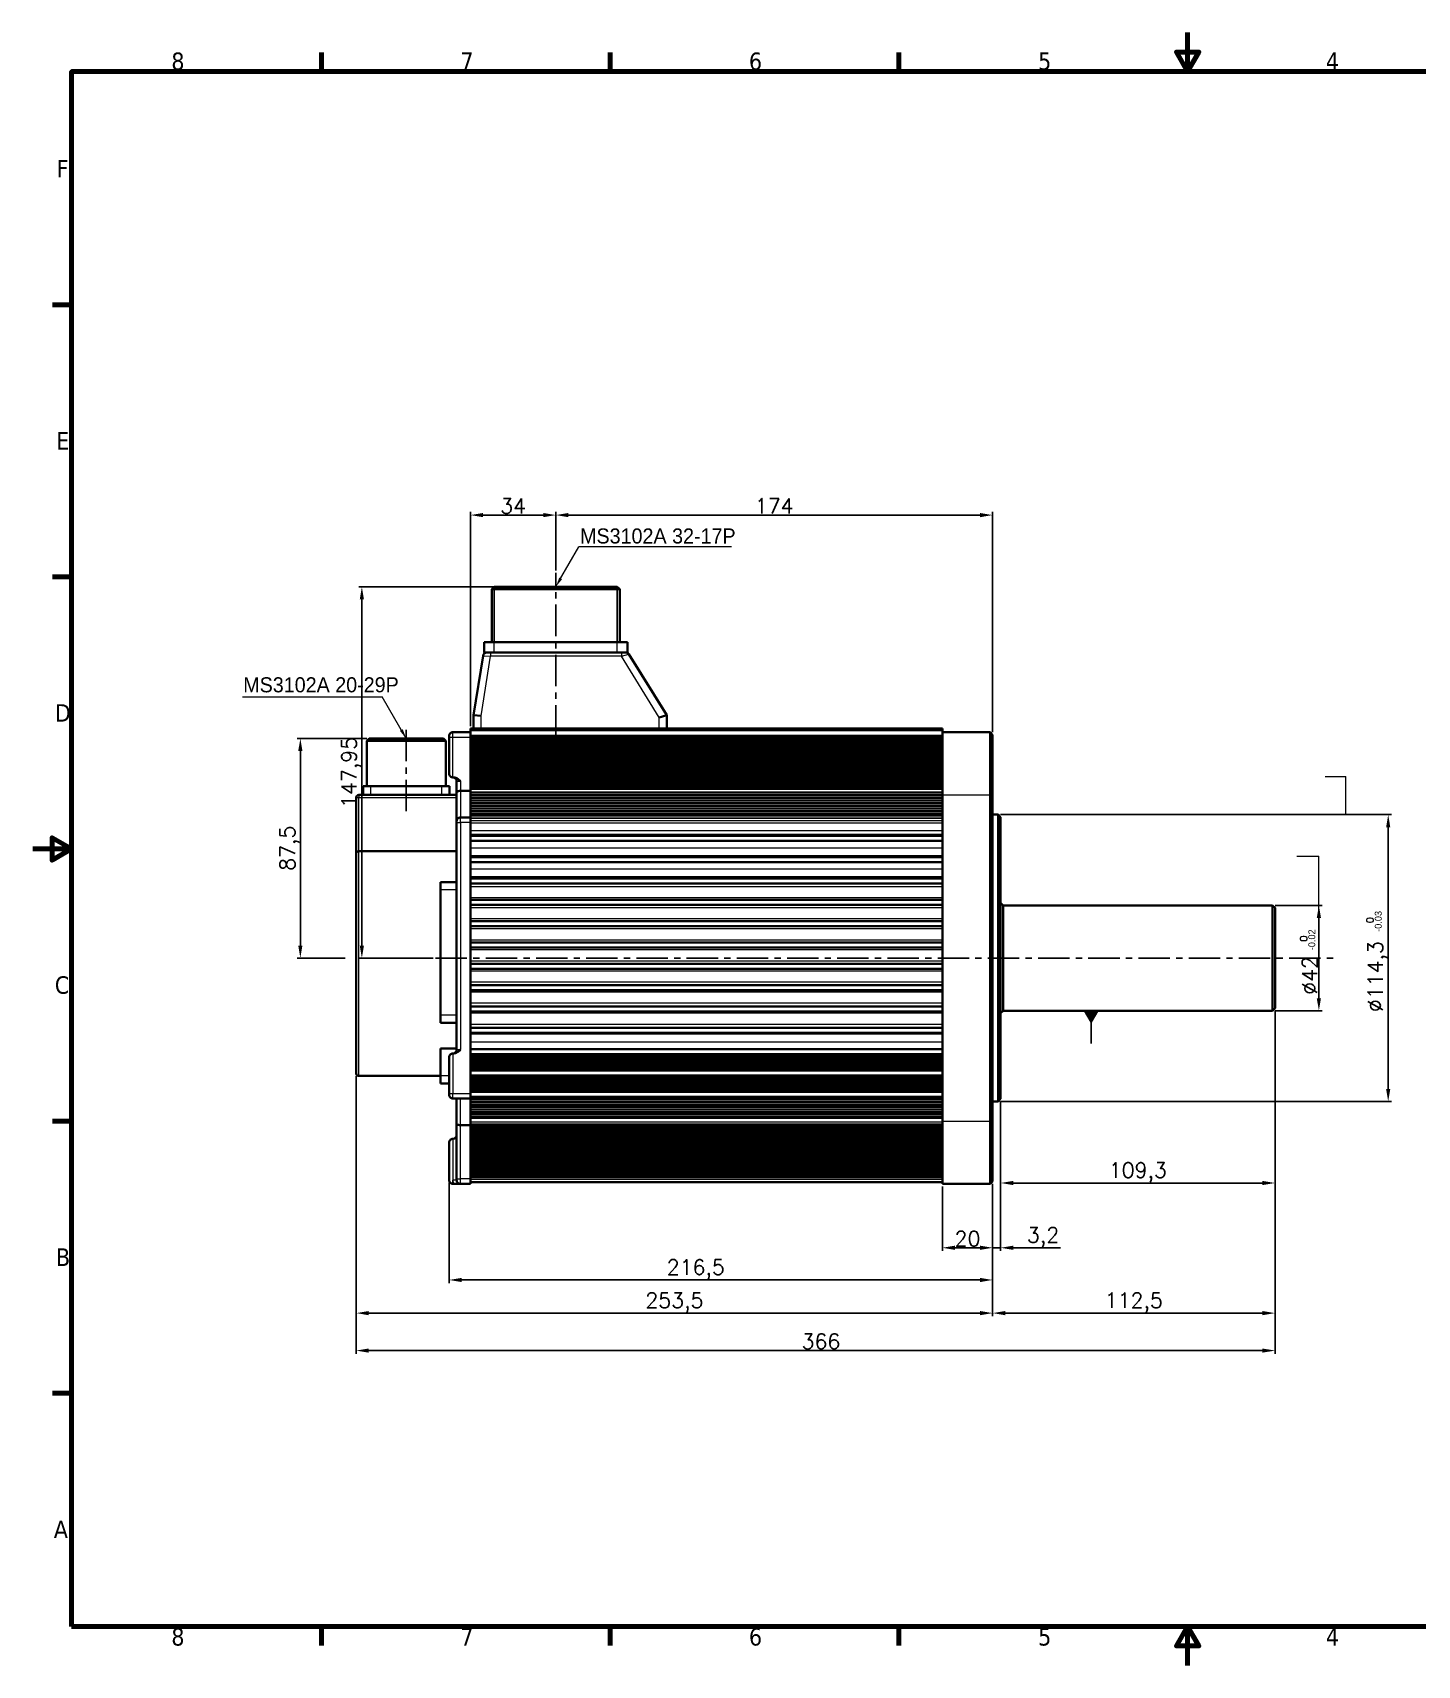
# Model space of a CAD drawing. Extents: x -61 to 2011, y -165 to 1995.
# Drawn here: x -61 to 491, y -33 to 618 of the extents above; entities that cross this region are included whole.
import ezdxf

# ---------------------------------------------------------------- set-up
doc = ezdxf.new("R2010")
doc.units = 0
doc.header["$LTSCALE"] = 10
doc.header["$MEASUREMENT"] = 0
doc.linetypes.add('CENTER', pattern=[2, 1.25, -0.25, 0.25, -0.25])
doc.layers.get('0').update_dxf_attribs({"linetype": 'CONTINUOUS', "lineweight": 35})
doc.layers.get('Defpoints').update_dxf_attribs({"linetype": 'CONTINUOUS'})
doc.layers.add('AM_5', color=3, linetype='CONTINUOUS', lineweight=15)
doc.layers.add('경계(ISO)', color=7, linetype='CONTINUOUS', lineweight=70)
for name, color, linetype in [('CEN', 1, 'CENTER'), ('CON', 7, 'CONTINUOUS'), ('DIM', 3, 'CONTINUOUS'), ('DIM2', 3, 'CONTINUOUS')]:
    doc.layers.add(name, color=color, linetype=linetype)
doc.styles.add('HANGUL', font='gulim.ttc')
doc.styles.get("Standard").update_dxf_attribs({"font": 'romans.shx', "bigfont": 'whgtxt.shx'})
doc.styles.add('주 문자 (JIS)', font='')
doc.styles.get('주 문자 (JIS)').set_extended_font_data('Tahoma')
doc.dimstyles.new('Annotative', dxfattribs={"dimscale": 0, "dimtxt": 6, "dimasz": 5, "dimexe": 1.25, "dimexo": 1, "dimtad": 1, "dimtxsty": 'Standard', "dimcen": 2.5, "dimclrd": 7, "dimclre": 7, "dimclrt": 7, "dimadec": 0, "dimazin": 0, "dimtfac": 1, "dimtmove": 0, "dimatfit": 3, "dimfxl": 1, "dimarcsym": 0})

# ---------------------------------------------------------------- blocks, each defined once
blk = doc.blocks.new('*D104')
at = {"layer": 'AM_5', "color": 7, "lineweight": -2}
for p, q in [((113.64, 341.29), (113.64, 426.62)), ((118.64, 425.37), (142.64, 425.37)), ((147.64, 403.35), (147.64, 426.62))]:
    blk.add_line(p, q, dxfattribs=at)
at = {"layer": 'AM_5', "color": 7}
for points in [[(118.64, 426.2), (118.64, 424.53), (113.64, 425.37)], [(142.64, 426.2), (142.64, 424.53), (147.64, 425.37)]]:
    blk.add_solid(points, dxfattribs=at)
at = {"layer": 'Defpoints', "color": 0}
for p in [(147.64, 425.37), (147.64, 402.35), (113.64, 340.29)]:
    blk.add_point(p, dxfattribs=at)
at = {"layer": 'AM_5', "color": 7, "insert": (130.64, 428.99), "char_height": 6, "attachment_point": 5}
blk.add_mtext('34', dxfattribs=at)
blk = doc.blocks.new('*D103')
at = {"layer": 'AM_5', "color": 7, "lineweight": -2}
for p, q in [((324.84, 305.99), (480.47, 305.99)), ((479.22, 300.99), (479.22, 196.69)), ((324.84, 191.69), (480.47, 191.69))]:
    blk.add_line(p, q, dxfattribs=at)
at = {"layer": 'AM_5', "color": 7}
for points in [[(478.39, 300.99), (480.05, 300.99), (479.22, 305.99)], [(478.39, 196.69), (480.05, 196.69), (479.22, 191.69)]]:
    blk.add_solid(points, dxfattribs=at)
at = {"layer": 'Defpoints', "color": 0}
for p in [(323.84, 305.99), (323.84, 191.69), (479.22, 191.69)]:
    blk.add_point(p, dxfattribs=at)
at = {"layer": 'AM_5', "color": 7, "insert": (475.02, 241.45), "char_height": 6, "attachment_point": 5, "rotation": 90}
blk.add_mtext('%%C114,3', dxfattribs=at)
blk = doc.blocks.new('*D102')
at = {"layer": 'AM_5', "color": 7, "lineweight": -2}
for p, q in [((434.14, 269.84), (452.86, 269.84)), ((451.61, 232.84), (451.61, 264.84)), ((434.14, 227.84), (452.86, 227.84))]:
    blk.add_line(p, q, dxfattribs=at)
at = {"layer": 'AM_5', "color": 7}
for points in [[(450.77, 264.84), (452.44, 264.84), (451.61, 269.84)], [(450.77, 232.84), (452.44, 232.84), (451.61, 227.84)]]:
    blk.add_solid(points, dxfattribs=at)
at = {"layer": 'Defpoints', "color": 0}
for p in [(433.14, 269.84), (451.61, 269.84), (433.14, 227.84)]:
    blk.add_point(p, dxfattribs=at)
at = {"layer": 'AM_5', "color": 7, "insert": (447.98, 241.9), "char_height": 6, "attachment_point": 5, "rotation": 90}
blk.add_mtext('%%C42', dxfattribs=at)
blk = doc.blocks.new('*D101')
at = {"layer": 'AM_5', "color": 7, "lineweight": -2}
for p, q in [((72.34, 336.34), (44.62, 336.34)), ((45.87, 253.84), (45.87, 331.34)), ((63.75, 248.84), (44.62, 248.84))]:
    blk.add_line(p, q, dxfattribs=at)
at = {"layer": 'AM_5', "color": 7}
for points in [[(45.03, 331.34), (46.7, 331.34), (45.87, 336.34)], [(45.03, 253.84), (46.7, 253.84), (45.87, 248.84)]]:
    blk.add_solid(points, dxfattribs=at)
at = {"layer": 'Defpoints', "color": 0}
for p in [(45.87, 336.34), (73.34, 336.34), (64.75, 248.84)]:
    blk.add_point(p, dxfattribs=at)
at = {"layer": 'AM_5', "color": 7, "insert": (41.67, 292.59), "char_height": 6, "attachment_point": 5, "rotation": 90}
blk.add_mtext('87,5', dxfattribs=at)
blk = doc.blocks.new('*D100')
at = {"layer": 'AM_5', "color": 7, "lineweight": -2}
for p, q in [((157.14, 396.79), (69.13, 396.79)), ((70.38, 253.84), (70.38, 391.79)), ((98.75, 248.84), (69.13, 248.84))]:
    blk.add_line(p, q, dxfattribs=at)
at = {"layer": 'AM_5', "color": 7}
for points in [[(69.54, 391.79), (71.21, 391.79), (70.38, 396.79)], [(69.54, 253.84), (71.21, 253.84), (70.38, 248.84)]]:
    blk.add_solid(points, dxfattribs=at)
at = {"layer": 'Defpoints', "color": 0}
for p in [(70.38, 396.79), (158.14, 396.79), (99.75, 248.84)]:
    blk.add_point(p, dxfattribs=at)
at = {"layer": 'AM_5', "color": 7, "insert": (66.18, 322.82), "char_height": 6, "attachment_point": 5, "rotation": 90}
blk.add_mtext('147,95', dxfattribs=at)
blk = doc.blocks.new('*D99')
at = {"layer": 'AM_5', "color": 7, "lineweight": -2}
for p, q in [((324.84, 191.69), (324.84, 132.14)), ((321.64, 158.84), (321.64, 132.14)), ((316.64, 133.39), (311.64, 133.39)), ((321.64, 133.39), (324.84, 133.39)), ((329.84, 133.39), (348.66, 133.39))]:
    blk.add_line(p, q, dxfattribs=at)
at = {"layer": 'AM_5', "color": 7}
for points in [[(316.64, 134.23), (316.64, 132.56), (321.64, 133.39)], [(329.84, 134.23), (329.84, 132.56), (324.84, 133.39)]]:
    blk.add_solid(points, dxfattribs=at)
at = {"layer": 'Defpoints', "color": 0}
for p in [(324.84, 192.69), (321.64, 159.84), (324.84, 133.39)]:
    blk.add_point(p, dxfattribs=at)
at = {"layer": 'AM_5', "color": 7, "insert": (341.75, 137.59), "char_height": 6, "attachment_point": 5}
blk.add_mtext('3,2', dxfattribs=at)
blk = doc.blocks.new('*D98')
at = {"layer": 'AM_5', "color": 7, "lineweight": -2}
for p, q in [((301.64, 157.84), (301.64, 132.14)), ((321.64, 158.84), (321.64, 132.14)), ((316.64, 133.39), (306.64, 133.39))]:
    blk.add_line(p, q, dxfattribs=at)
at = {"layer": 'AM_5', "color": 7}
for points in [[(306.64, 134.23), (306.64, 132.56), (301.64, 133.39)], [(316.64, 134.23), (316.64, 132.56), (321.64, 133.39)]]:
    blk.add_solid(points, dxfattribs=at)
at = {"layer": 'Defpoints', "color": 0}
for p in [(301.64, 158.84), (321.64, 159.84), (301.64, 133.39)]:
    blk.add_point(p, dxfattribs=at)
at = {"layer": 'AM_5', "color": 7, "insert": (311.64, 137.02), "char_height": 6, "attachment_point": 5}
blk.add_mtext('20', dxfattribs=at)
blk = doc.blocks.new('*D97')
at = {"layer": 'AM_5', "color": 7, "lineweight": -2}
for p, q in [((434.14, 227.84), (434.14, 106.1)), ((321.64, 158.84), (321.64, 106.1)), ((429.14, 107.35), (326.64, 107.35))]:
    blk.add_line(p, q, dxfattribs=at)
at = {"layer": 'AM_5', "color": 7}
for points in [[(326.64, 108.18), (326.64, 106.51), (321.64, 107.35)], [(429.14, 108.18), (429.14, 106.51), (434.14, 107.35)]]:
    blk.add_solid(points, dxfattribs=at)
at = {"layer": 'Defpoints', "color": 0}
for p in [(434.14, 228.84), (321.64, 159.84), (321.64, 107.35)]:
    blk.add_point(p, dxfattribs=at)
at = {"layer": 'AM_5', "color": 7, "insert": (377.89, 111.54), "char_height": 6, "attachment_point": 5}
blk.add_mtext('112,5', dxfattribs=at)
blk = doc.blocks.new('*D96')
at = {"layer": 'AM_5', "color": 7, "lineweight": -2}
for p, q in [((434.14, 227.84), (434.14, 91.17)), ((68.14, 201.84), (68.14, 91.17)), ((429.14, 92.42), (73.14, 92.42))]:
    blk.add_line(p, q, dxfattribs=at)
at = {"layer": 'AM_5', "color": 7}
for points in [[(73.14, 93.25), (73.14, 91.59), (68.14, 92.42)], [(429.14, 93.25), (429.14, 91.59), (434.14, 92.42)]]:
    blk.add_solid(points, dxfattribs=at)
at = {"layer": 'Defpoints', "color": 0}
for p in [(434.14, 228.84), (68.14, 202.84), (68.14, 92.42)]:
    blk.add_point(p, dxfattribs=at)
at = {"layer": 'AM_5', "color": 7, "insert": (253.24, 96.05), "char_height": 6, "attachment_point": 5}
blk.add_mtext('366', dxfattribs=at)
blk = doc.blocks.new('*D95')
at = {"layer": 'AM_5', "color": 7, "lineweight": -2}
for p, q in [((68.14, 201.84), (68.14, 106.1)), ((321.64, 158.84), (321.64, 106.1)), ((316.64, 107.35), (73.14, 107.35))]:
    blk.add_line(p, q, dxfattribs=at)
at = {"layer": 'AM_5', "color": 7}
for points in [[(73.14, 108.18), (73.14, 106.51), (68.14, 107.35)], [(316.64, 108.18), (316.64, 106.51), (321.64, 107.35)]]:
    blk.add_solid(points, dxfattribs=at)
at = {"layer": 'Defpoints', "color": 0}
for p in [(68.14, 202.84), (321.64, 159.84), (68.14, 107.35)]:
    blk.add_point(p, dxfattribs=at)
at = {"layer": 'AM_5', "color": 7, "insert": (194.89, 111.54), "char_height": 6, "attachment_point": 5}
blk.add_mtext('253,5', dxfattribs=at)
blk = doc.blocks.new('*D93')
at = {"layer": 'AM_5', "color": 7, "lineweight": -2}
for p, q in [((147.64, 403.35), (147.64, 426.62)), ((316.64, 425.37), (152.64, 425.37)), ((321.64, 338.84), (321.64, 426.62))]:
    blk.add_line(p, q, dxfattribs=at)
at = {"layer": 'AM_5', "color": 7}
for points in [[(152.64, 426.2), (152.64, 424.53), (147.64, 425.37)], [(316.64, 426.2), (316.64, 424.53), (321.64, 425.37)]]:
    blk.add_solid(points, dxfattribs=at)
at = {"layer": 'Defpoints', "color": 0}
for p in [(147.64, 425.37), (147.64, 402.35), (321.64, 337.84)]:
    blk.add_point(p, dxfattribs=at)
at = {"layer": 'AM_5', "color": 7, "insert": (234.64, 428.99), "char_height": 6, "attachment_point": 5}
blk.add_mtext('174', dxfattribs=at)
blk = doc.blocks.new('*D88')
at = {"layer": 'AM_5', "color": 7, "lineweight": -2}
for p, q in [((105.14, 159.34), (105.14, 119.31)), ((321.64, 158.84), (321.64, 119.31)), ((110.14, 120.56), (316.64, 120.56))]:
    blk.add_line(p, q, dxfattribs=at)
at = {"layer": 'AM_5', "color": 7}
for points in [[(110.14, 121.39), (110.14, 119.72), (105.14, 120.56)], [(316.64, 121.39), (316.64, 119.72), (321.64, 120.56)]]:
    blk.add_solid(points, dxfattribs=at)
at = {"layer": 'Defpoints', "color": 0}
for p in [(105.14, 160.34), (321.64, 159.84), (321.64, 120.56)]:
    blk.add_point(p, dxfattribs=at)
at = {"layer": 'AM_5', "color": 7, "insert": (203.39, 124.75), "char_height": 6, "attachment_point": 5}
blk.add_mtext('216,5', dxfattribs=at)
blk = doc.blocks.new('*D87')
at = {"layer": 'AM_5', "color": 7, "lineweight": -2}
for p, q in [((434.14, 227.84), (434.14, 157.95)), ((324.84, 191.69), (324.84, 157.95)), ((329.84, 159.2), (429.14, 159.2))]:
    blk.add_line(p, q, dxfattribs=at)
at = {"layer": 'AM_5', "color": 7}
for points in [[(329.84, 160.04), (329.84, 158.37), (324.84, 159.2)], [(429.14, 160.04), (429.14, 158.37), (434.14, 159.2)]]:
    blk.add_solid(points, dxfattribs=at)
at = {"layer": 'Defpoints', "color": 0}
for p in [(434.14, 228.84), (324.84, 192.69), (434.14, 159.2)]:
    blk.add_point(p, dxfattribs=at)
at = {"layer": 'AM_5', "color": 7, "insert": (379.49, 163.4), "char_height": 6, "attachment_point": 5}
blk.add_mtext('109,3', dxfattribs=at)
blk = doc.blocks.new('경계 Default Border')
at = {"layer": '경계(ISO)'}
for p, q in [((74.25, 410), (74.25, 414.9)), ((148.5, 410), (148.5, 414.9)), ((222.75, 410), (222.75, 414.9)), ((371.25, 410), (371.25, 414.9)), ((445.5, 410), (445.5, 414.9)), ((519.75, 410), (519.75, 414.9)), ((10, 350), (5.1, 350)), ((584, 350), (588.9, 350)), ((10, 280), (5.1, 280)), ((584, 280), (588.9, 280)), ((10, 140), (5.1, 140)), ((584, 140), (588.9, 140)), ((10, 70), (5.1, 70)), ((584, 70), (588.9, 70)), ((74.25, 10), (74.25, 5.1)), ((148.5, 10), (148.5, 5.1)), ((222.75, 10), (222.75, 5.1)), ((371.25, 10), (371.25, 5.1)), ((445.5, 10), (445.5, 5.1)), ((519.75, 10), (519.75, 5.1))]:
    blk.add_line(p, q, dxfattribs=at)
at = {"layer": '경계(ISO)', "flags": 128}
for points in [[(297, 420), (297, 410), (294.11, 415), (299.89, 415), (297, 410)], [(10, 10), (10, 410), (584, 410), (584, 10), (10, 10)], [(0, 210), (10, 210), (5, 212.89), (5, 207.11), (10, 210)], [(594, 210), (584, 210), (589, 212.89), (589, 207.11), (584, 210)], [(297, 0), (297, 10), (294.11, 5), (299.89, 5), (297, 10)]]:
    blk.add_lwpolyline(points, dxfattribs=at)
at = {"layer": '경계(ISO)', "char_height": 4.5, "attachment_point": 7, "style": '주 문자 (JIS)'}
for s, insert in [('8', (35.66, 410.3)), ('7', (109.98, 410.4)), ('6', (184.19, 410.31)), ('5', (258.56, 410.31)), ('4', (332.56, 410.4)), ('3', (406.97, 410.31)), ('2', (481.26, 410.4)), ('1', (555.86, 410.4)), ('F', (6.19, 382.75)), ('F', (585.49, 382.75)), ('E', (6.06, 312.75)), ('E', (585.36, 312.75)), ('D', (5.7, 242.75)), ('D', (585, 242.75)), ('C', (5.69, 172.67)), ('C', (584.99, 172.67)), ('B', (5.98, 102.75)), ('B', (585.28, 102.75)), ('A', (5.44, 32.75)), ('A', (584.74, 32.75)), ('8', (35.66, 5)), ('7', (109.98, 5.1)), ('6', (184.19, 5.01)), ('5', (258.56, 5.01)), ('4', (332.56, 5.1)), ('3', (406.97, 5.01)), ('2', (481.26, 5.1))]:
    blk.add_mtext(s, dxfattribs=dict(at, insert=insert))
at = {"layer": '경계(ISO)', "insert": (555.86, 5.1), "char_height": 4.5, "attachment_point": 7, "line_spacing_factor": 1.875, "style": '주 문자 (JIS)'}
blk.add_mtext('1', dxfattribs=at)

msp = doc.modelspace()

# ---------------------------------------------------------------- hatches: boundary and pattern name
at = {"layer": 'DIM2', "linetype": 'Continuous'}
h = msp.add_hatch(dxfattribs=at)
h.set_pattern_fill('ANSI31', scale=1.3, angle=180, style=0)
h.set_pattern_definition([(225, (912.05923, 275.8103), (0.11490485, -0.11490485), [])])
h.paths.add_polyline_path([(358.272, 227.843), (363.501, 227.843), (360.886, 223.315)])

# ---------------------------------------------------------------- linework, layer by layer
at = {"color": 7, "lineweight": 35, "ltscale": 0.035355}
for p, q in [((123.136, 396.792), (122.136, 395.792)), ((172.136, 396.792), (173.136, 395.792)), ((321.636, 337.843), (320.636, 338.843)), ((73.336, 336.343), (72.336, 335.343)), ((102.836, 336.343), (103.836, 335.343)), ((324.836, 304.993), (323.836, 305.993)), ((325.836, 269.843), (324.836, 270.843)), ((434.136, 268.843), (433.136, 269.843)), ((325.836, 227.843), (324.836, 226.843)), ((434.136, 228.843), (433.136, 227.843)), ((324.836, 192.693), (323.836, 191.693)), ((321.636, 159.843), (320.636, 158.843))]:
    msp.add_line(p, q, dxfattribs=at)
at = {"color": 7, "lineweight": 35}
for p, q in [((122.136, 395.792), (147.636, 395.792)), ((122.136, 374.792), (122.136, 395.792)), ((123.136, 396.792), (147.636, 396.792)), ((147.636, 396.792), (172.136, 396.792)), ((147.636, 395.792), (173.136, 395.792)), ((173.136, 374.792), (173.136, 395.792)), ((123.136, 374.792), (172.136, 374.792)), ((114.836, 345.592), (118.634, 369.329)), ((123.136, 370.592), (172.136, 370.592)), ((191.836, 345.592), (176.776, 369.882)), ((301.636, 340.292), (113.636, 340.292)), ((301.636, 339.592), (113.636, 339.592)), ((301.636, 313.843), (301.636, 338.843)), ((320.636, 338.843), (320.636, 313.843)), ((301.636, 337.304), (113.636, 337.304)), ((301.636, 336.554), (113.636, 336.554)), ((301.636, 335.804), (113.636, 335.804)), ((301.636, 335.054), (113.636, 335.054)), ((301.636, 334.304), (113.636, 334.304)), ((301.636, 333.554), (113.636, 333.554)), ((301.636, 332.804), (113.636, 332.804)), ((301.636, 332.054), (113.636, 332.054)), ((321.636, 337.843), (321.636, 313.843)), ((301.636, 331.304), (113.636, 331.304)), ((301.636, 330.554), (113.636, 330.554)), ((301.636, 329.804), (113.636, 329.804)), ((301.636, 329.054), (113.636, 329.054)), ((301.636, 328.304), (113.636, 328.304)), ((301.636, 327.554), (113.636, 327.554)), ((301.636, 326.804), (113.636, 326.804)), ((301.636, 326.054), (113.636, 326.054)), ((301.636, 325.304), (113.636, 325.304)), ((301.636, 324.554), (113.636, 324.554)), ((301.636, 323.804), (113.636, 323.804)), ((301.636, 323.054), (113.636, 323.054)), ((301.636, 322.304), (113.636, 322.304)), ((301.636, 321.554), (113.636, 321.554)), ((301.636, 320.804), (113.636, 320.804)), ((301.636, 320.054), (113.636, 320.054)), ((301.636, 319.304), (113.636, 319.304)), ((68.136, 290.736), (68.136, 312.843)), ((69.136, 313.843), (108.136, 313.843)), ((73.936, 317.343), (102.236, 317.343)), ((301.636, 318.554), (113.636, 318.554)), ((301.636, 317.804), (113.636, 317.804)), ((301.636, 317.054), (113.636, 317.054)), ((301.636, 316.304), (113.636, 316.304)), ((301.636, 314.836), (113.636, 314.836)), ((301.636, 314.8), (113.636, 314.8)), ((301.636, 313.775), (113.636, 313.775)), ((301.636, 313.74), (113.636, 313.74)), ((301.636, 312.714), (113.636, 312.714)), ((301.636, 312.679), (113.636, 312.679)), ((301.636, 313.843), (301.636, 183.843)), ((320.636, 313.843), (320.636, 183.843)), ((321.636, 313.843), (321.636, 183.843)), ((301.636, 311.654), (113.636, 311.654)), ((301.636, 311.618), (113.636, 311.618)), ((301.636, 310.593), (113.636, 310.593)), ((301.636, 310.558), (113.636, 310.558)), ((301.636, 309.532), (113.636, 309.532)), ((301.636, 309.497), (113.636, 309.497)), ((301.636, 308.472), (113.636, 308.472)), ((301.636, 308.436), (113.636, 308.436)), ((301.636, 307.411), (113.636, 307.411)), ((301.636, 307.376), (113.636, 307.376)), ((301.636, 306.351), (113.636, 306.351)), ((301.636, 306.292), (113.636, 306.292)), ((323.836, 305.993), (323.836, 248.843)), ((108.136, 302.843), (108.136, 212.343)), ((301.636, 305.592), (113.636, 305.592)), ((113.636, 194.843), (113.636, 302.843)), ((324.836, 304.993), (324.836, 248.843)), ((301.636, 297.592), (113.636, 297.592)), ((301.636, 295.592), (113.636, 295.592)), ((68.136, 202.843), (68.136, 290.736)), ((108.136, 291.375), (69.136, 291.375)), ((301.636, 289.092), (113.636, 289.092)), ((301.636, 287.092), (113.636, 287.092)), ((301.636, 280.592), (113.636, 280.592)), ((101.636, 276.043), (101.636, 226.043)), ((301.636, 278.592), (113.636, 278.592)), ((301.636, 272.092), (113.636, 272.092)), ((301.636, 270.092), (113.636, 270.092)), ((325.836, 269.843), (433.136, 269.843)), ((433.136, 269.843), (433.136, 248.843)), ((434.136, 268.843), (434.136, 228.843)), ((301.636, 263.592), (113.636, 263.592)), ((301.636, 261.592), (113.636, 261.592)), ((301.636, 255.092), (113.636, 255.092)), ((301.636, 253.092), (113.636, 253.092)), ((323.836, 248.843), (323.836, 191.693)), ((324.836, 248.843), (324.836, 192.693)), ((433.136, 248.843), (433.136, 227.843)), ((301.636, 246.592), (113.636, 246.592)), ((301.636, 244.592), (113.636, 244.592)), ((301.636, 238.092), (113.636, 238.092)), ((301.636, 236.092), (113.636, 236.092)), ((301.636, 229.592), (113.636, 229.592)), ((325.836, 227.843), (433.136, 227.843)), ((301.636, 227.592), (113.636, 227.592)), ((301.636, 221.092), (113.636, 221.092)), ((301.636, 219.092), (113.636, 219.092)), ((301.636, 212.592), (113.636, 212.592)), ((301.636, 210.592), (113.636, 210.592)), ((301.636, 210.342), (113.636, 210.342)), ((301.636, 209.592), (113.636, 209.592)), ((301.636, 208.842), (113.636, 208.842)), ((101.636, 201.843), (69.136, 201.843)), ((301.636, 208.092), (113.636, 208.092)), ((301.636, 207.342), (113.636, 207.342)), ((301.636, 206.592), (113.636, 206.592)), ((301.636, 205.842), (113.636, 205.842)), ((301.636, 205.092), (113.636, 205.092)), ((301.636, 204.342), (113.636, 204.342)), ((301.636, 204.092), (113.636, 204.092)), ((301.636, 202.092), (113.636, 202.092)), ((301.636, 201.842), (113.636, 201.842)), ((301.636, 201.092), (113.636, 201.092)), ((301.636, 200.342), (113.636, 200.342)), ((301.636, 199.592), (113.636, 199.592)), ((301.636, 198.842), (113.636, 198.842)), ((301.636, 198.092), (113.636, 198.092)), ((301.636, 197.342), (113.636, 197.342)), ((301.636, 196.592), (113.636, 196.592)), ((301.636, 195.842), (113.636, 195.842)), ((301.636, 195.592), (113.636, 195.592)), ((301.636, 193.592), (113.636, 193.592)), ((301.636, 192.892), (113.636, 192.892)), ((301.636, 192.892), (113.636, 192.892)), ((301.636, 192.892), (113.636, 192.892)), ((301.636, 192.892), (113.636, 192.892)), ((301.636, 192.892), (113.636, 192.892)), ((301.636, 192.892), (113.636, 192.892)), ((301.636, 192.892), (113.636, 192.892)), ((301.636, 192.892), (113.636, 192.892)), ((301.636, 192.892), (113.636, 192.892)), ((301.636, 192.892), (113.636, 192.892)), ((301.636, 192.892), (113.636, 192.892)), ((301.636, 192.892), (113.636, 192.892)), ((301.636, 192.892), (113.636, 192.892)), ((301.636, 192.892), (113.636, 192.892)), ((301.636, 192.57), (113.636, 192.57)), ((301.636, 191.547), (113.636, 191.547)), ((301.636, 190.526), (113.636, 190.526)), ((301.636, 189.505), (113.636, 189.505)), ((108.136, 160.843), (108.136, 182.858)), ((301.636, 188.484), (113.636, 188.484)), ((301.636, 187.463), (113.636, 187.463)), ((301.636, 186.442), (113.636, 186.442)), ((301.636, 185.422), (113.636, 185.422)), ((301.636, 182.47), (113.636, 182.47)), ((301.636, 158.843), (301.636, 183.843)), ((320.636, 183.843), (320.636, 158.843)), ((321.636, 183.843), (321.636, 159.843)), ((301.636, 181.72), (113.636, 181.72)), ((301.636, 180.97), (113.636, 180.97)), ((301.636, 180.22), (113.636, 180.22)), ((301.636, 179.47), (113.636, 179.47)), ((301.636, 178.72), (113.636, 178.72)), ((301.636, 177.97), (113.636, 177.97)), ((301.636, 177.22), (113.636, 177.22)), ((301.636, 176.47), (113.636, 176.47)), ((301.636, 175.72), (113.636, 175.72)), ((301.636, 174.97), (113.636, 174.97)), ((301.636, 174.22), (113.636, 174.22)), ((301.636, 173.47), (113.636, 173.47)), ((301.636, 172.72), (113.636, 172.72)), ((301.636, 171.97), (113.636, 171.97)), ((301.636, 171.22), (113.636, 171.22)), ((301.636, 170.47), (113.636, 170.47)), ((301.636, 169.72), (113.636, 169.72)), ((301.636, 168.97), (113.636, 168.97)), ((301.636, 168.22), (113.636, 168.22)), ((301.636, 167.47), (113.636, 167.47)), ((301.636, 166.72), (113.636, 166.72)), ((301.636, 165.97), (113.636, 165.97)), ((301.636, 165.22), (113.636, 165.22)), ((301.636, 164.47), (113.636, 164.47)), ((301.636, 163.72), (113.636, 163.72)), ((301.636, 162.97), (113.636, 162.97)), ((301.636, 162.22), (113.636, 162.22)), ((301.636, 161.47), (113.636, 161.47)), ((301.636, 159.592), (113.636, 159.592)), ((301.636, 159.592), (113.636, 159.592)), ((301.636, 159.592), (113.636, 159.592)), ((301.636, 159.592), (113.636, 159.592)), ((301.636, 159.592), (113.636, 159.592)), ((301.636, 159.592), (113.636, 159.592)), ((301.636, 159.592), (113.636, 159.592)), ((301.636, 159.592), (113.636, 159.592)), ((301.636, 159.592), (113.636, 159.592)), ((301.636, 159.592), (113.636, 159.592)), ((301.636, 159.592), (113.636, 159.592)), ((301.636, 159.592), (113.636, 159.592)), ((301.636, 159.592), (113.636, 159.592)), ((301.636, 159.592), (113.636, 159.592))]:
    msp.add_line(p, q, dxfattribs=at)
at = {"color": 7, "lineweight": 35, "ltscale": 0.105}
for p, q in [((119.136, 370.592), (119.136, 374.792)), ((176.136, 370.592), (176.136, 374.792))]:
    msp.add_line(p, q, dxfattribs=at)
at = {"color": 7, "lineweight": 35, "ltscale": 0.1}
for p, q in [((119.136, 374.792), (123.136, 374.792)), ((172.136, 374.792), (176.136, 374.792)), ((119.136, 370.592), (123.136, 370.592)), ((172.136, 370.592), (176.136, 370.592)), ((113.636, 315.45), (109.636, 315.45)), ((113.636, 304.843), (109.636, 304.843)), ((113.636, 182.237), (109.636, 182.237)), ((113.636, 158.843), (109.636, 158.843))]:
    msp.add_line(p, q, dxfattribs=at)
at = {"color": 7, "lineweight": 13, "ltscale": 0.105}
for p, q in [((123.136, 370.592), (123.136, 374.792)), ((172.136, 370.592), (172.136, 374.792))]:
    msp.add_line(p, q, dxfattribs=at)
at = {"color": 7, "lineweight": 13}
for p, q in [((117.836, 345.353), (121.635, 369.092)), ((173.737, 369.092), (121.635, 369.092)), ((188.836, 344.737), (173.737, 369.092)), ((301.636, 337.592), (113.636, 337.592)), ((69.136, 291.375), (69.136, 312.843)), ((69.136, 312.843), (108.136, 312.843)), ((301.636, 314.932), (113.636, 314.932)), ((109.636, 302.843), (109.636, 212.343)), ((301.636, 304.592), (113.636, 304.592)), ((301.636, 304.515), (113.636, 304.515)), ((301.636, 303.516), (113.636, 303.516)), ((301.636, 302.632), (113.636, 302.632)), ((301.636, 299.482), (113.636, 299.482)), ((301.636, 298.032), (113.636, 298.032)), ((69.136, 201.843), (69.136, 291.375)), ((301.636, 292.598), (113.636, 292.598)), ((301.636, 289.629), (113.636, 289.629)), ((301.636, 284.29), (113.636, 284.29)), ((301.636, 281.226), (113.636, 281.226)), ((301.636, 277.272), (113.636, 277.272)), ((301.636, 272.823), (113.636, 272.823)), ((301.636, 268.869), (113.636, 268.869)), ((301.636, 264.42), (113.636, 264.42)), ((301.636, 260.466), (113.636, 260.466)), ((301.636, 256.018), (113.636, 256.018)), ((301.636, 252.063), (113.636, 252.063)), ((301.636, 247.615), (113.636, 247.615)), ((301.636, 243.66), (113.636, 243.66)), ((301.636, 239.212), (113.636, 239.212)), ((301.636, 235.258), (113.636, 235.258)), ((301.636, 230.809), (113.636, 230.809)), ((301.636, 226.855), (113.636, 226.855)), ((301.636, 222.406), (113.636, 222.406)), ((301.636, 218.452), (113.636, 218.452)), ((301.636, 215.383), (113.636, 215.383)), ((109.636, 160.843), (109.636, 182.237)), ((301.636, 184.964), (113.636, 184.964)), ((301.636, 183.499), (113.636, 183.499)), ((301.636, 160.592), (113.636, 160.592))]:
    msp.add_line(p, q, dxfattribs=at)
at = {"color": 7, "lineweight": 13, "ltscale": 0.07524}
msp.add_line((118.634, 369.329), (121.635, 369.092), dxfattribs=at)
at = {"color": 7, "lineweight": 13, "ltscale": 0.0375}
for p, q in [((121.635, 370.592), (121.635, 369.092)), ((173.737, 370.592), (173.737, 369.092)), ((105.136, 336.843), (106.636, 336.843)), ((108.136, 319.343), (109.636, 319.343)), ((108.136, 302.843), (109.636, 302.843)), ((108.136, 212.343), (109.636, 212.343)), ((105.136, 194.843), (106.636, 194.843)), ((108.136, 160.343), (106.636, 160.343)), ((106.636, 158.843), (106.636, 160.343)), ((108.136, 160.843), (109.636, 160.843))]:
    msp.add_line(p, q, dxfattribs=at)
at = {"color": 7, "lineweight": 13, "ltscale": 0.078522}
msp.add_line((173.737, 369.092), (176.776, 369.882), dxfattribs=at)
at = {"color": 7, "lineweight": 35, "ltscale": 0.075237}
msp.add_line((114.836, 345.592), (117.836, 345.353), dxfattribs=at)
at = {"color": 7, "lineweight": 35, "ltscale": 0.1325}
for p, q in [((114.836, 340.292), (114.836, 345.592)), ((191.836, 340.292), (191.836, 345.592))]:
    msp.add_line(p, q, dxfattribs=at)
at = {"color": 7, "lineweight": 13, "ltscale": 0.126537}
msp.add_line((117.836, 340.292), (117.836, 345.353), dxfattribs=at)
at = {"color": 7, "lineweight": 35, "ltscale": 0.077983}
msp.add_line((188.836, 344.737), (191.836, 345.592), dxfattribs=at)
at = {"color": 7, "lineweight": 35, "ltscale": 0.175}
for p, q in [((106.636, 338.843), (113.636, 338.843)), ((106.636, 192.843), (113.636, 192.843))]:
    msp.add_line(p, q, dxfattribs=at)
at = {"color": 7, "lineweight": 13, "ltscale": 0.05}
for p, q in [((106.636, 336.843), (106.636, 338.843)), ((109.636, 302.843), (109.636, 304.843)), ((106.636, 192.843), (106.636, 194.843)), ((109.636, 158.843), (109.636, 160.843))]:
    msp.add_line(p, q, dxfattribs=at)
at = {"color": 7, "lineweight": 35, "ltscale": 0.0175}
for p, q in [((113.636, 339.592), (113.636, 340.292)), ((301.636, 340.292), (301.636, 339.592)), ((113.636, 305.592), (113.636, 306.292))]:
    msp.add_line(p, q, dxfattribs=at)
at = {"color": 7, "lineweight": 35, "ltscale": 0.018719}
for p, q in [((113.636, 338.843), (113.636, 339.592)), ((301.636, 339.592), (301.636, 338.843)), ((113.636, 304.843), (113.636, 305.592))]:
    msp.add_line(p, q, dxfattribs=at)
at = {"color": 7, "lineweight": 35, "ltscale": 0.031281}
msp.add_line((113.636, 337.592), (113.636, 338.843), dxfattribs=at)
at = {"color": 7, "lineweight": 13, "ltscale": 0.111136}
msp.add_line((188.836, 340.292), (188.836, 344.737), dxfattribs=at)
at = {"color": 7, "lineweight": 35, "ltscale": 0.475}
for p, q in [((301.636, 338.843), (320.636, 338.843)), ((301.636, 158.843), (320.636, 158.843))]:
    msp.add_line(p, q, dxfattribs=at)
at = {"color": 7, "lineweight": 35, "ltscale": 0.39375}
for p, q in [((72.336, 335.343), (88.086, 335.343)), ((88.086, 335.343), (103.836, 335.343))]:
    msp.add_line(p, q, dxfattribs=at)
at = {"color": 7, "lineweight": 35, "ltscale": 0.45}
for p, q in [((72.336, 317.343), (72.336, 335.343)), ((103.836, 317.343), (103.836, 335.343))]:
    msp.add_line(p, q, dxfattribs=at)
at = {"color": 7, "lineweight": 35, "ltscale": 0.36875}
for p, q in [((73.336, 336.343), (88.086, 336.343)), ((88.086, 336.343), (102.836, 336.343))]:
    msp.add_line(p, q, dxfattribs=at)
at = {"color": 7, "lineweight": 35, "ltscale": 0.0125}
for p, q in [((105.136, 336.843), (105.136, 337.343)), ((108.136, 302.843), (108.136, 303.343)), ((105.136, 194.343), (105.136, 194.843)), ((108.136, 160.343), (108.136, 160.843))]:
    msp.add_line(p, q, dxfattribs=at)
at = {"color": 7, "lineweight": 35, "ltscale": 0.3625}
for p, q in [((105.136, 322.343), (105.136, 336.843)), ((105.136, 209.343), (105.136, 194.843))]:
    msp.add_line(p, q, dxfattribs=at)
at = {"color": 7, "lineweight": 13, "ltscale": 0.175}
for p, q in [((106.636, 336.843), (113.636, 336.843)), ((106.636, 194.843), (113.636, 194.843))]:
    msp.add_line(p, q, dxfattribs=at)
at = {"color": 7, "lineweight": 13, "ltscale": 0.4}
for p, q in [((106.636, 320.843), (106.636, 336.843)), ((106.636, 210.843), (106.636, 194.843))]:
    msp.add_line(p, q, dxfattribs=at)
at = {"color": 7, "lineweight": 35, "ltscale": 0.00359}
msp.add_line((113.636, 337.592), (113.636, 337.448), dxfattribs=at)
at = {"color": 7, "lineweight": 35, "ltscale": 0.005023}
msp.add_line((113.636, 337.247), (113.636, 337.448), dxfattribs=at)
at = {"color": 7, "lineweight": 35, "ltscale": 0.001105}
msp.add_line((113.636, 337.247), (113.636, 337.203), dxfattribs=at)
at = {"color": 7, "lineweight": 35, "ltscale": 0.016239}
for p, q in [((113.636, 336.554), (113.636, 337.203)), ((113.636, 335.054), (113.636, 335.703)), ((113.636, 333.554), (113.636, 334.203)), ((113.636, 332.054), (113.636, 332.703)), ((113.636, 330.554), (113.636, 331.203)), ((113.636, 329.054), (113.636, 329.703)), ((113.636, 327.554), (113.636, 328.203)), ((113.636, 326.054), (113.636, 326.703)), ((113.636, 324.554), (113.636, 325.203)), ((113.636, 323.054), (113.636, 323.703)), ((113.636, 321.554), (113.636, 322.203)), ((113.636, 320.054), (113.636, 320.703)), ((113.636, 318.554), (113.636, 319.203)), ((113.636, 317.054), (113.636, 317.703)), ((113.636, 181.071), (113.636, 181.72)), ((113.636, 180.22), (113.636, 180.87)), ((113.636, 179.571), (113.636, 180.22)), ((113.636, 178.72), (113.636, 179.37)), ((113.636, 178.071), (113.636, 178.72)), ((113.636, 177.22), (113.636, 177.87)), ((113.636, 176.571), (113.636, 177.22)), ((113.636, 175.72), (113.636, 176.37)), ((113.636, 175.071), (113.636, 175.72)), ((113.636, 174.22), (113.636, 174.87)), ((113.636, 173.571), (113.636, 174.22)), ((113.636, 172.72), (113.636, 173.37)), ((113.636, 172.071), (113.636, 172.72)), ((113.636, 171.22), (113.636, 171.87)), ((113.636, 170.571), (113.636, 171.22)), ((113.636, 169.72), (113.636, 170.37)), ((113.636, 169.071), (113.636, 169.72)), ((113.636, 168.22), (113.636, 168.87)), ((113.636, 167.571), (113.636, 168.22)), ((113.636, 166.72), (113.636, 167.37)), ((113.636, 166.071), (113.636, 166.72)), ((113.636, 165.22), (113.636, 165.87)), ((113.636, 164.571), (113.636, 165.22)), ((113.636, 163.72), (113.636, 164.37)), ((113.636, 163.071), (113.636, 163.72)), ((113.636, 162.22), (113.636, 162.87)), ((113.636, 161.571), (113.636, 162.22))]:
    msp.add_line(p, q, dxfattribs=at)
at = {"color": 7, "lineweight": 35, "ltscale": 0.016238}
for p, q in [((113.636, 335.904), (113.636, 336.554)), ((113.636, 334.404), (113.636, 335.054)), ((113.636, 332.904), (113.636, 333.554)), ((113.636, 331.404), (113.636, 332.054)), ((113.636, 329.904), (113.636, 330.554)), ((113.636, 328.404), (113.636, 329.054)), ((113.636, 326.904), (113.636, 327.554)), ((113.636, 325.404), (113.636, 326.054)), ((113.636, 323.904), (113.636, 324.554)), ((113.636, 322.404), (113.636, 323.054)), ((113.636, 320.904), (113.636, 321.554)), ((113.636, 319.404), (113.636, 320.054)), ((113.636, 317.904), (113.636, 318.554)), ((113.636, 316.404), (113.636, 317.054))]:
    msp.add_line(p, q, dxfattribs=at)
at = {"color": 7, "lineweight": 35, "ltscale": 0.005022}
for p, q in [((113.636, 335.904), (113.636, 335.703)), ((113.636, 334.404), (113.636, 334.203)), ((113.636, 332.904), (113.636, 332.703)), ((113.636, 331.404), (113.636, 331.203)), ((113.636, 329.904), (113.636, 329.703)), ((113.636, 328.404), (113.636, 328.203)), ((113.636, 326.904), (113.636, 326.703)), ((113.636, 325.404), (113.636, 325.203)), ((113.636, 323.904), (113.636, 323.703)), ((113.636, 322.404), (113.636, 322.203)), ((113.636, 320.904), (113.636, 320.703)), ((113.636, 319.404), (113.636, 319.203)), ((113.636, 317.904), (113.636, 317.703)), ((113.636, 180.87), (113.636, 181.071)), ((113.636, 179.37), (113.636, 179.571)), ((113.636, 177.87), (113.636, 178.071)), ((113.636, 176.37), (113.636, 176.571)), ((113.636, 174.87), (113.636, 175.071)), ((113.636, 173.37), (113.636, 173.571)), ((113.636, 171.87), (113.636, 172.071)), ((113.636, 170.37), (113.636, 170.571)), ((113.636, 168.87), (113.636, 169.071)), ((113.636, 167.37), (113.636, 167.571)), ((113.636, 165.87), (113.636, 166.071)), ((113.636, 164.37), (113.636, 164.571)), ((113.636, 162.87), (113.636, 163.071))]:
    msp.add_line(p, q, dxfattribs=at)
at = {"color": 7, "lineweight": 35, "ltscale": 0.010048}
for p, q in [((106.636, 320.843), (107.038, 320.843)), ((107.038, 210.843), (106.636, 210.843)), ((107.038, 158.843), (106.636, 158.843))]:
    msp.add_line(p, q, dxfattribs=at)
at = {"color": 7, "lineweight": 35, "ltscale": 0.112868}
msp.add_line((108.136, 319.343), (108.136, 314.828), dxfattribs=at)
at = {"color": 7, "lineweight": 13, "ltscale": 0.097335}
msp.add_line((109.636, 319.343), (109.636, 315.45), dxfattribs=at)
at = {"color": 7, "lineweight": 13, "ltscale": 0.025}
for p, q in [((68.136, 312.843), (69.136, 312.843)), ((69.136, 313.843), (69.136, 312.843)), ((321.636, 313.843), (320.636, 313.843)), ((321.636, 183.843), (320.636, 183.843))]:
    msp.add_line(p, q, dxfattribs=at)
at = {"color": 7, "lineweight": 35, "ltscale": 0.075}
for p, q in [((70.936, 317.343), (73.936, 317.343)), ((102.236, 317.343), (105.236, 317.343)), ((101.636, 276.043), (101.636, 279.043)), ((101.636, 223.043), (101.636, 226.043)), ((101.636, 198.843), (101.636, 201.843))]:
    msp.add_line(p, q, dxfattribs=at)
at = {"color": 7, "lineweight": 35, "ltscale": 0.0875}
for p, q in [((70.936, 313.843), (70.936, 317.343)), ((105.236, 313.843), (105.236, 317.343))]:
    msp.add_line(p, q, dxfattribs=at)
at = {"color": 7, "lineweight": 13, "ltscale": 0.0875}
for p, q in [((73.936, 313.843), (73.936, 317.343)), ((102.236, 313.843), (102.236, 317.343))]:
    msp.add_line(p, q, dxfattribs=at)
at = {"color": 7, "lineweight": 35, "ltscale": 0.287132}
msp.add_line((108.136, 314.828), (108.136, 303.343), dxfattribs=at)
at = {"color": 7, "lineweight": 13, "ltscale": 0.265165}
for p, q in [((109.636, 315.45), (109.636, 304.843)), ((109.636, 182.237), (109.636, 192.843))]:
    msp.add_line(p, q, dxfattribs=at)
at = {"color": 7, "lineweight": 35, "ltscale": 0.01657}
msp.add_line((113.636, 316.404), (113.636, 315.741), dxfattribs=at)
at = {"color": 7, "lineweight": 35, "ltscale": 0.01517}
msp.add_line((113.636, 315.134), (113.636, 315.741), dxfattribs=at)
at = {"color": 7, "lineweight": 35, "ltscale": 0.00749}
msp.add_line((113.636, 315.134), (113.636, 314.835), dxfattribs=at)
at = {"color": 7, "lineweight": 35, "ltscale": 0.000861359}
for p, q in [((113.636, 314.8), (113.636, 314.835)), ((113.636, 313.74), (113.636, 313.774)), ((113.636, 312.679), (113.636, 312.714)), ((113.636, 311.618), (113.636, 311.653)), ((113.636, 308.436), (113.636, 308.471)), ((113.636, 307.376), (113.636, 307.41))]:
    msp.add_line(p, q, dxfattribs=at)
at = {"color": 7, "lineweight": 35, "ltscale": 0.024972}
for p, q in [((113.636, 313.802), (113.636, 314.8)), ((113.636, 311.68), (113.636, 312.679)), ((113.636, 310.62), (113.636, 311.618)), ((113.636, 307.438), (113.636, 308.436)), ((113.636, 306.377), (113.636, 307.376))]:
    msp.add_line(p, q, dxfattribs=at)
at = {"color": 7, "lineweight": 35, "ltscale": 0.000682831}
for p, q in [((113.636, 313.802), (113.636, 313.774)), ((113.636, 312.741), (113.636, 312.714)), ((113.636, 308.498), (113.636, 308.471))]:
    msp.add_line(p, q, dxfattribs=at)
at = {"color": 7, "lineweight": 35, "ltscale": 0.024973}
for p, q in [((113.636, 312.741), (113.636, 313.74)), ((113.636, 309.559), (113.636, 310.558)), ((113.636, 308.498), (113.636, 309.497))]:
    msp.add_line(p, q, dxfattribs=at)
at = {"color": 7, "lineweight": 13, "ltscale": 0.475}
for p, q in [((301.636, 313.843), (320.636, 313.843)), ((301.636, 183.843), (320.636, 183.843))]:
    msp.add_line(p, q, dxfattribs=at)
at = {"color": 7, "lineweight": 35, "ltscale": 0.000683594}
for p, q in [((113.636, 311.68), (113.636, 311.653)), ((113.636, 310.62), (113.636, 310.592)), ((113.636, 309.559), (113.636, 309.532)), ((113.636, 307.438), (113.636, 307.41))]:
    msp.add_line(p, q, dxfattribs=at)
at = {"color": 7, "lineweight": 35, "ltscale": 0.000860596}
for p, q in [((113.636, 310.558), (113.636, 310.592)), ((113.636, 309.497), (113.636, 309.532))]:
    msp.add_line(p, q, dxfattribs=at)
at = {"color": 7, "lineweight": 35, "ltscale": 0.002126}
msp.add_line((113.636, 306.377), (113.636, 306.292), dxfattribs=at)
at = {"color": 7, "lineweight": 35, "ltscale": 0.055}
for p, q in [((321.636, 305.993), (323.836, 305.993)), ((321.636, 191.693), (323.836, 191.693))]:
    msp.add_line(p, q, dxfattribs=at)
at = {"color": 7, "lineweight": 13, "ltscale": 0.1}
for p, q in [((113.636, 302.843), (109.636, 302.843)), ((113.636, 160.843), (109.636, 160.843))]:
    msp.add_line(p, q, dxfattribs=at)
at = {"color": 7, "lineweight": 35, "ltscale": 0.006281}
msp.add_line((113.636, 304.592), (113.636, 304.843), dxfattribs=at)
at = {"color": 7, "lineweight": 35, "ltscale": 0.001931}
msp.add_line((113.636, 304.592), (113.636, 304.515), dxfattribs=at)
at = {"color": 7, "lineweight": 35, "ltscale": 0.015314}
msp.add_line((113.636, 303.902), (113.636, 304.515), dxfattribs=at)
at = {"color": 7, "lineweight": 35, "ltscale": 0.026473}
msp.add_line((113.636, 302.843), (113.636, 303.902), dxfattribs=at)
at = {"color": 7, "lineweight": 35, "ltscale": 0.1625}
for p, q in [((108.136, 279.043), (101.636, 279.043)), ((108.136, 223.043), (101.636, 223.043)), ((108.136, 212.83), (101.636, 212.83))]:
    msp.add_line(p, q, dxfattribs=at)
at = {"color": 7, "lineweight": 13, "ltscale": 0.1625}
for p, q in [((108.136, 276.043), (101.636, 276.043)), ((108.136, 226.043), (101.636, 226.043))]:
    msp.add_line(p, q, dxfattribs=at)
at = {"color": 7, "lineweight": 35, "ltscale": 0.4375}
for p, q in [((325.836, 269.843), (325.836, 248.843)), ((325.836, 248.843), (325.836, 227.843))]:
    msp.add_line(p, q, dxfattribs=at)
at = {"color": 7, "lineweight": 35, "ltscale": 0.274667}
msp.add_line((101.636, 201.843), (101.636, 212.83), dxfattribs=at)
at = {"color": 7, "lineweight": 13, "ltscale": 0.087498}
msp.add_line((105.136, 201.843), (101.636, 201.843), dxfattribs=at)
at = {"color": 7, "lineweight": 35, "ltscale": 0.087498}
msp.add_line((105.136, 198.843), (101.636, 198.843), dxfattribs=at)
at = {"color": 7, "lineweight": 35, "ltscale": 0.249632}
msp.add_line((108.136, 182.858), (108.136, 192.843), dxfattribs=at)
at = {"color": 7, "lineweight": 35, "ltscale": 0.05}
for p, q in [((113.636, 192.843), (113.636, 194.843)), ((113.636, 158.843), (113.636, 160.843))]:
    msp.add_line(p, q, dxfattribs=at)
at = {"color": 7, "lineweight": 35, "ltscale": 0.263558}
msp.add_line((113.636, 182.301), (113.636, 192.843), dxfattribs=at)
at = {"color": 7, "lineweight": 35, "ltscale": 0.014517}
msp.add_line((113.636, 181.72), (113.636, 182.301), dxfattribs=at)
at = {"color": 7, "lineweight": 13, "ltscale": 0.4125}
msp.add_line((106.636, 176.843), (106.636, 160.343), dxfattribs=at)
at = {"color": 7, "lineweight": 35, "ltscale": 0.375}
msp.add_line((105.136, 160.343), (105.136, 175.343), dxfattribs=at)
at = {"color": 7, "lineweight": 35, "ltscale": 0.064952}
msp.add_line((107.038, 158.843), (109.636, 158.843), dxfattribs=at)
at = {"color": 7, "lineweight": 35, "ltscale": 0.018185}
msp.add_line((113.636, 160.843), (113.636, 161.571), dxfattribs=at)
at = {"color": 7, "lineweight": 35}
for points in [[(107.038, 320.843), (107.458, 320.8), (107.853, 320.685), (108.267, 320.488), (108.631, 320.25), (108.89, 320.047), (109.351, 319.626), (109.636, 319.343)], [(109.636, 315.45), (109.259, 315.43), (108.902, 315.37), (108.626, 315.288), (108.399, 315.179), (108.205, 315.013), (108.136, 314.828)], [(68.136, 290.736), (68.178, 290.92), (68.354, 291.135), (68.647, 291.294), (68.883, 291.355), (69.136, 291.375)], [(107.038, 210.843), (107.458, 210.886), (107.853, 211.001), (108.267, 211.198), (108.631, 211.436), (108.89, 211.639), (109.351, 212.061), (109.636, 212.343)], [(109.636, 182.237), (109.259, 182.257), (108.902, 182.316), (108.626, 182.399), (108.399, 182.507), (108.204, 182.673), (108.136, 182.858)]]:
    msp.add_lwpolyline(points, dxfattribs=at)
for centre, radius, start, end in [((120.115, 369.092), 1.5, 89.999997, 170.909723), ((175.501, 369.092), 1.5, 31.798911, 89.999997), ((106.636, 337.343), 1.5, 89.999997, 180), ((106.636, 322.343), 1.5, 180, 270.000003), ((106.636, 319.343), 1.5, 359.999995, 89.999997), ((69.136, 312.843), 1, 89.999997, 180), ((109.636, 303.343), 1.5, 89.999997, 180), ((106.636, 209.343), 1.5, 89.999997, 180), ((106.636, 212.343), 1.5, 270.000003, 359.999995), ((69.136, 202.843), 1, 180, 270.000003), ((106.636, 194.343), 1.5, 180, 270.000003), ((106.636, 175.343), 1.5, 89.999997, 180), ((106.636, 178.343), 1.5, 270.000003, 359.46501), ((106.636, 160.343), 1.5, 180, 270.000003), ((109.636, 160.343), 1.5, 180, 270.000003)]:
    msp.add_arc(centre, radius, start, end, dxfattribs=at)
at = {"color": 7, "lineweight": 13}
msp.add_arc((109.636, 160.343), 3, 180, 210.000001, dxfattribs=at)
at = {"layer": 'AM_5', "color": 7}
for p, q in [((149.136, 399.39), (156.815, 412.689)), ((217.567, 412.689), (156.815, 412.689)), ((22.808, 352.975), (78.484, 352.975)), ((88.086, 336.343), (78.484, 352.975)), ((454.124, 321.233), (462.371, 321.233)), ((462.371, 305.993), (462.371, 321.233)), ((442.808, 289.49), (451.606, 289.49)), ((451.606, 266.343), (451.606, 289.49))]:
    msp.add_line(p, q, dxfattribs=at)
at = {"layer": 'CEN', "color": 7}
for p, q in [((147.636, 337.177), (147.636, 402.348)), ((88.086, 307.322), (88.086, 341.628)), ((99.75, 248.843), (459.254, 248.843))]:
    msp.add_line(p, q, dxfattribs=at)
at = {"layer": 'CON', "color": 7}
msp.add_lwpolyline([(360.886, 223.315), (363.501, 227.843), (358.272, 227.843)], close=True, dxfattribs=at)
at = {"layer": 'DIM', "color": 7}
for p, q in [((123.136, 396.792), (123.136, 374.792)), ((172.136, 396.792), (172.136, 374.792))]:
    msp.add_line(p, q, dxfattribs=at)
for points in [[(150.149, 399.844), (149.023, 400.494), (147.636, 396.792)], [(85.528, 339.396), (86.654, 340.046), (88.041, 336.343)]]:
    msp.add_solid(points, dxfattribs=at)
at = {"layer": 'DIM2', "color": 7, "linetype": 'Continuous'}
msp.add_line((360.886, 223.315), (360.886, 214.83), dxfattribs=at)

# ---------------------------------------------------------------- block references
at = {"xscale": 1.549125, "yscale": 1.549125, "zscale": 1.549125}
msp.add_blockref('경계 Default Border', (-60.761, -33.014), dxfattribs=at)

# ---------------------------------------------------------------- texts
at = {"color": 7, "char_height": 6, "attachment_point": 1, "style": 'HANGUL'}
for s, width, insert in [('MS3102A 32-17P', 61.52294, (157.3, 420.043)), ('MS3102A 20-29P', 61.89008, (23.119, 360.739))]:
    msp.add_mtext_dynamic_manual_height_columns(s, width=width, gutter_width=5, heights=[0], dxfattribs=dict(at, insert=insert))
at = {"layer": 'AM_5', "color": 7, "char_height": 2.73, "attachment_point": 4, "rotation": 90}
for s, insert in [('{\\f??|b0|i0|c0|p49;-0.0\\f??|b0|i0|c129|p49;3}', (475.257, 259.289)), ('0', (472.007, 262.756)), ('0', (445.565, 255.427)), ('{\\f??|b0|i0|c0|p49;-0.0\\f??|b0|i0|c129|p49;2}', (448.815, 251.96))]:
    msp.add_mtext(s, dxfattribs=dict(at, insert=insert))

# ---------------------------------------------------------------- dimensions: what is measured, and where the dimension line sits
at = {"layer": 'AM_5', "color": 7}
for base, p1, p2, angle, picture, middle in [((147.636, 425.367), (113.636, 340.292), (147.636, 402.348), 180, '*D104', (130.636, 428.992)), ((70.378, 396.792), (99.75, 248.843), (158.136, 396.792), 90, '*D100', (66.181, 322.818)), ((45.866, 336.343), (64.75, 248.843), (73.336, 336.343), 90, '*D101', (41.669, 292.593)), ((321.636, 107.346), (434.136, 228.843), (321.636, 159.843), 180, '*D97', (377.886, 111.542)), ((434.136, 159.204), (324.836, 192.693), (434.136, 228.843), 0, '*D87', (379.486, 163.401)), ((68.136, 107.346), (321.636, 159.843), (68.136, 202.843), 180, '*D95', (194.886, 111.542)), ((324.836, 133.394), (321.636, 159.843), (324.836, 192.693), 180, '*D99', (341.747, 137.59)), ((301.636, 133.394), (321.636, 159.843), (301.636, 158.843), 180, '*D98', (311.636, 137.019))]:
    dim = msp.add_linear_dim(base=base, p1=p1, p2=p2, angle=angle, dimstyle='Annotative', dxfattribs=at)
    dim.commit()
    dim.dimension.update_dxf_attribs({"geometry": picture, "text_midpoint": middle})
dim = msp.add_linear_dim(base=(147.636, 425.367), p1=(321.636, 337.843), p2=(147.636, 402.348), dimstyle='Annotative', dxfattribs=at)
dim.commit()
dim.dimension.update_dxf_attribs({"geometry": '*D93', "text_midpoint": (234.636, 428.992)})
for base, p1, p2, picture, middle in [((479.218, 191.693), (323.836, 305.993), (323.836, 191.693), '*D103', (479.218, 241.455)), ((451.606, 269.843), (433.136, 227.843), (433.136, 269.843), '*D102', (451.606, 241.905))]:
    dim = msp.add_linear_dim(base=base, p1=p1, p2=p2, angle=90, text='%%C<>', dimstyle='Annotative', dxfattribs=at)
    dim.commit()
    dim.dimension.update_dxf_attribs({"geometry": picture, "text_midpoint": middle, "dimtype": 128})
for base, p1, p2, angle, picture, middle in [((68.136, 92.421), (434.136, 228.843), (68.136, 202.843), 180, '*D96', (253.236, 92.421)), ((321.636, 120.558), (105.136, 160.343), (321.636, 159.843), 0, '*D88', (203.386, 120.558))]:
    dim = msp.add_linear_dim(base=base, p1=p1, p2=p2, angle=angle, dimstyle='Annotative', dxfattribs=at)
    dim.commit()
    dim.dimension.update_dxf_attribs({"geometry": picture, "text_midpoint": middle, "dimtype": 128})

doc.saveas('drawing.dxf')
